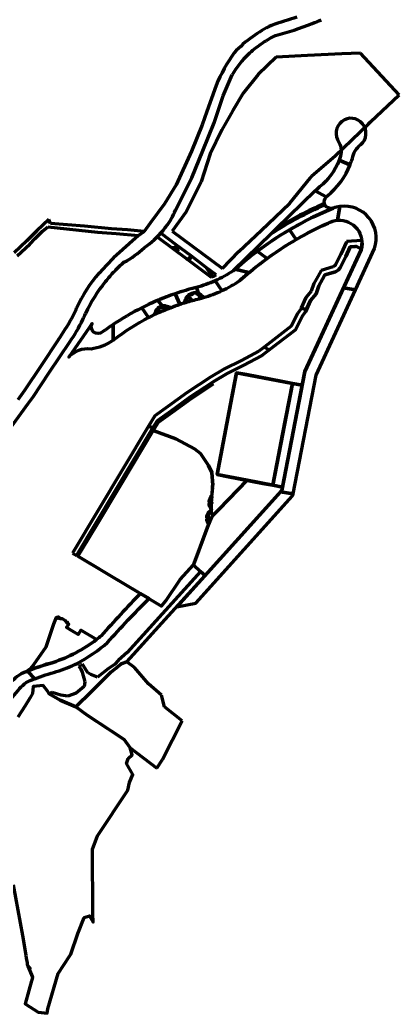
# Model space of a CAD drawing. Header units: inches. Extents: x 4096 to 6070, y 2882 to 5388.
# Drawn here: x 4829.8 to 4943.3, y 4406.2 to 4703.2 of the extents above; entities that cross this region are included whole.
import ezdxf

# ---------------------------------------------------------------- set-up
doc = ezdxf.new("R2010")
doc.units = ezdxf.units.IN
doc.header["$MEASUREMENT"] = 0
doc.linetypes.add('A_CONTINUOUS_LINE', pattern=[0])
for name, color, linetype, lineweight in [('access road', 150, 'Continuous', 30), ('conservation', 92, 'Continuous', 25), ('footpath line', 2, 'Continuous', 30), ('Hatch institutional', 131, 'Continuous', 15), ('Hatch recreation', 91, 'A_CONTINUOUS_LINE', 15), ('Hatch residential', 51, 'Continuous', 15), ('parking', 253, 'A_CONTINUOUS_LINE', 30), ('recreation', 91, 'A_CONTINUOUS_LINE', 20), ('secondary road', 40, 'Continuous', 30)]:
    doc.layers.add(name, color=color, linetype=linetype, lineweight=lineweight)

# ---------------------------------------------------------------- blocks, each defined once
blk = doc.blocks.new('residential')
at = {"layer": 'Hatch residential', "lineweight": 90}
for p, q in [((4915.83, 4692.47), (4906.43, 4692.02)), ((4926.08, 4693.01), (4915.83, 4692.47)), ((4931.73, 4693.22), (4926.08, 4693.01)), ((4943.28, 4680.79), (4931.73, 4693.22)), ((4931.73, 4693.22), (4931.73, 4693.22)), ((4906.43, 4692.02), (4901.11, 4686.8)), ((4906.43, 4692.02), (4906.43, 4692.02)), ((4901.11, 4686.8), (4896.61, 4681.27)), ((4896.61, 4681.27), (4893.54, 4676.08)), ((4934.72, 4672.7), (4943.28, 4680.79)), ((4892.99, 4675.15), (4890.25, 4670.32)), ((4893.54, 4676.08), (4892.99, 4675.15)), ((4924.17, 4662.48), (4934.14, 4672.13)), ((4934.14, 4672.13), (4934.72, 4672.7)), ((4890.25, 4670.32), (4886.75, 4663.07)), ((4886.75, 4663.07), (4884.97, 4657.55)), ((4917.19, 4656.53), (4924.17, 4662.48)), ((4884.97, 4657.55), (4884.06, 4654.7)), ((4884.06, 4654.7), (4879.54, 4645.79)), ((4910.52, 4648.41), (4916.64, 4655.87)), ((4916.64, 4655.87), (4917.19, 4656.53)), ((4904.06, 4642.19), (4910.52, 4648.41)), ((4879.54, 4645.79), (4875.36, 4640.01)), ((4902.07, 4640.28), (4904.06, 4642.19)), ((4875.36, 4640.01), (4890.38, 4628.87)), ((4895.34, 4633.94), (4902.07, 4640.28)), ((4890.38, 4628.87), (4895.34, 4633.94)), ((4861.77, 4511.25), (4860.12, 4510.61)), ((4864.04, 4509.57), (4861.77, 4511.25)), ((4858.77, 4509.39), (4857.05, 4508.11)), ((4860.12, 4510.61), (4858.77, 4509.39)), ((4868.3, 4504.66), (4864.04, 4509.57)), ((4857.05, 4508.11), (4851.25, 4502.36)), ((4851.25, 4502.36), (4846.58, 4497.73)), ((4872.21, 4501.24), (4868.3, 4504.66)), ((4873.04, 4497.74), (4872.21, 4501.24)), ((4846.58, 4497.73), (4849.89, 4495.23)), ((4878.37, 4493.59), (4873.04, 4497.74)), ((4849.89, 4495.23), (4855.97, 4491.29)), ((4872.46, 4482.01), (4878.37, 4493.59)), ((4878.37, 4493.59), (4878.37, 4493.59)), ((4855.97, 4491.29), (4860.99, 4487.96)), ((4860.99, 4487.96), (4862.78, 4485.48)), ((4862.78, 4485.48), (4870.73, 4479.41)), ((4870.73, 4479.41), (4872.46, 4482.01))]:
    blk.add_line(p, q, dxfattribs=at)
blk = doc.blocks.new('recreation')
at = {"layer": 'recreation', "lineweight": 90}
for p, q in [((4894.64, 4597.67), (4891.72, 4582.45)), ((4897.6, 4597.11), (4894.64, 4597.67)), ((4908.38, 4595.03), (4897.6, 4597.11)), ((4908.38, 4595.03), (4908.38, 4595.03)), ((4911.34, 4594.47), (4908.38, 4595.03)), ((4908.41, 4579.24), (4911.34, 4594.47)), ((4911.34, 4594.47), (4911.34, 4594.47)), ((4891.72, 4582.45), (4888.79, 4567.23)), ((4905.49, 4564.02), (4908.41, 4579.24)), ((4908.41, 4579.24), (4908.41, 4579.24)), ((4888.79, 4567.23), (4891.75, 4566.66)), ((4891.75, 4566.66), (4902.53, 4564.59)), ((4891.75, 4566.66), (4891.75, 4566.66)), ((4902.53, 4564.59), (4905.49, 4564.02))]:
    blk.add_line(p, q, dxfattribs=at)
blk = doc.blocks.new('conservation')
at = {"layer": 'conservation', "lineweight": 90}
for p, q in [((4887.25, 4560.68), (4887.51, 4564.08)), ((4888.68, 4556.13), (4889.31, 4556.77))]:
    blk.add_line(p, q, dxfattribs=at)
for points in [[(4893.54, 4591.95), (4894.64, 4597.67), (4911.34, 4594.47), (4914.26, 4593.9), (4915.07, 4598.05), (4931.88, 4634.46, 0.010037), (4931.96, 4634.73), (4930.31, 4635.49), (4930.19, 4635.45), (4928.61, 4635.34), (4927.28, 4632.39), (4925.61, 4629.06), (4925.03, 4628.34), (4924.19, 4627.87), (4921.05, 4626.91), (4920.35, 4625.65), (4919.26, 4623.65), (4918.41, 4621.29), (4916.77, 4619.29), (4915.21, 4615.91), (4914.33, 4614.67), (4912.23, 4610.53), (4902.12, 4602.75), (4896.84, 4599.94), (4891.81, 4597.44), (4887.63, 4594.96), (4886.98, 4594.53), (4887.67, 4594.27)], [(4887.25, 4560.68), (4887.06, 4558.89), (4887.32, 4558.8), (4887.05, 4558.8), (4887.05, 4558.77), (4887.06, 4556.83, 0.010601), (4887.15, 4556.74)], [(4887.15, 4556.74, 0.008229), (4887.06, 4556.68), (4887.07, 4555.74), (4887.65, 4555.06), (4888.68, 4556.13)]]:
    blk.add_lwpolyline(points, format="xyb", dxfattribs=at)
for points in [[(4887.67, 4594.27), (4881.12, 4589.94), (4875.37, 4585.82), (4871.2, 4582.83), (4869.72, 4580.37), (4876.41, 4577.9), (4882.06, 4574.91), (4883.79, 4573.5), (4886.23, 4569.91), (4887.26, 4567.79), (4887.51, 4564.08)], [(4892.19, 4559.75), (4897.78, 4565.5), (4888.79, 4567.23), (4893.54, 4591.95)], [(4889.31, 4556.77), (4889.31, 4556.77), (4892.18, 4559.73)]]:
    blk.add_lwpolyline(points, dxfattribs=at)
blk = doc.blocks.new('parking')
at = {"layer": 'parking', "lineweight": 90}
for p, q in [((4897.78, 4565.5), (4892.18, 4559.73)), ((4905.49, 4564.02), (4897.78, 4565.5)), ((4885.22, 4537.07), (4908.15, 4562.44)), ((4908.35, 4563.47), (4905.49, 4564.02)), ((4908.15, 4562.44), (4908.35, 4563.47)), ((4908.15, 4562.44), (4908.15, 4562.44)), ((4892.18, 4559.73), (4889.34, 4556.81)), ((4888.72, 4556.17), (4887.65, 4555.06)), ((4888.72, 4556.17), (4889.34, 4556.81)), ((4887.08, 4554.47), (4886.27, 4552.32)), ((4887.63, 4555.04), (4887.08, 4554.47)), ((4886.27, 4552.32), (4881.74, 4540.23)), ((4881.74, 4540.23), (4883.88, 4538.28)), ((4883.88, 4538.28), (4885.22, 4537.07))]:
    blk.add_line(p, q, dxfattribs=at)
blk = doc.blocks.new('road 5')
at = {"layer": 'footpath line', "lineweight": 90}
for p, q in [((4838.46, 4643.46), (4834.91, 4640.14)), ((4838.98, 4642.33), (4838.46, 4643.46)), ((4849.14, 4641.45), (4838.98, 4642.33)), ((4834.91, 4640.14), (4831.87, 4637.11)), ((4834.32, 4637.79), (4836.59, 4639.98)), ((4836.59, 4639.98), (4838.17, 4641.25)), ((4838.17, 4641.25), (4853.01, 4639.7)), ((4857.18, 4640.7), (4849.14, 4641.45)), ((4849.14, 4641.45), (4849.14, 4641.45)), ((4853.01, 4639.7), (4858.61, 4639.34)), ((4861.97, 4640.42), (4857.18, 4640.7)), ((4858.61, 4639.34), (4865.27, 4638.74)), ((4866.99, 4639.9), (4861.97, 4640.42)), ((4865.27, 4638.74), (4866.99, 4639.9)), ((4876.57, 4635.9), (4871.92, 4639.39)), ((4871.92, 4639.39), (4871.92, 4639.39)), ((4831.87, 4637.11), (4828.06, 4633.56)), ((4829.02, 4632.63), (4832.75, 4636.14)), ((4832.75, 4636.14), (4834.32, 4637.79)), ((4870.89, 4638.29), (4875.53, 4634.81)), ((4927.53, 4636.82), (4925.84, 4633.08)), ((4927.57, 4636.86), (4927.53, 4636.82)), ((4932.14, 4637.2), (4927.57, 4636.86)), ((4932.14, 4637.2), (4932.14, 4637.2)), ((4875.53, 4634.81), (4875.59, 4634.97)), ((4875.59, 4634.97), (4875.53, 4634.81)), ((4875.53, 4634.81), (4879.81, 4631.61)), ((4875.86, 4635.32), (4877.23, 4634.06)), ((4877.23, 4634.06), (4875.86, 4635.32)), ((4876.31, 4635.13), (4876.17, 4635.62)), ((4876.17, 4635.62), (4876.31, 4635.13)), ((4877.23, 4634.06), (4876.31, 4635.13)), ((4876.31, 4635.13), (4877.23, 4634.06)), ((4881.03, 4632.57), (4876.57, 4635.9)), ((4876.57, 4635.9), (4876.57, 4635.9)), ((4925.84, 4633.08), (4924.25, 4629.93)), ((4927.28, 4632.39), (4928.61, 4635.34)), ((4928.61, 4635.34), (4930.19, 4635.45)), ((4930.19, 4635.45), (4930.31, 4635.49)), ((4930.31, 4635.49), (4931.96, 4634.73)), ((4879.81, 4631.61), (4879.71, 4631.74)), ((4879.71, 4631.74), (4880.35, 4631.29)), ((4880.35, 4631.29), (4879.71, 4631.74)), ((4879.71, 4631.74), (4879.81, 4631.61)), ((4879.81, 4631.61), (4886.99, 4626.24)), ((4880.52, 4632.18), (4880.42, 4632.32)), ((4880.42, 4632.32), (4880.71, 4632.28)), ((4880.71, 4632.28), (4880.42, 4632.32)), ((4880.42, 4632.32), (4880.52, 4632.18)), ((4880.56, 4632.06), (4880.52, 4632.18)), ((4880.52, 4632.18), (4880.56, 4632.06)), ((4880.69, 4632.08), (4880.56, 4632.06)), ((4880.56, 4632.06), (4880.69, 4632.08)), ((4880.63, 4631.65), (4880.71, 4631.89)), ((4880.71, 4631.89), (4880.63, 4631.65)), ((4880.72, 4631.98), (4880.69, 4632.08)), ((4880.69, 4632.08), (4880.72, 4631.98)), ((4880.71, 4632.28), (4880.79, 4632.28)), ((4880.79, 4632.28), (4880.71, 4632.28)), ((4880.71, 4631.89), (4880.72, 4631.98)), ((4880.72, 4631.98), (4880.71, 4631.89)), ((4880.79, 4632.28), (4880.81, 4632.34)), ((4880.81, 4632.34), (4880.79, 4632.28)), ((4880.81, 4632.34), (4880.88, 4632.36)), ((4880.88, 4632.36), (4880.81, 4632.34)), ((4880.88, 4632.36), (4880.87, 4632.3)), ((4880.87, 4632.3), (4880.88, 4632.36)), ((4880.87, 4632.3), (4880.92, 4632.34)), ((4880.92, 4632.34), (4880.87, 4632.3)), ((4880.92, 4632.34), (4881.02, 4632.52)), ((4881.02, 4632.52), (4880.92, 4632.34)), ((4885.56, 4629.18), (4881.03, 4632.57)), ((4881.03, 4632.57), (4881.03, 4632.57)), ((4925.61, 4629.06), (4927.28, 4632.39)), ((4887.41, 4626.42), (4885.56, 4629.18)), ((4885.56, 4629.18), (4887.41, 4626.42)), ((4888.56, 4626.94), (4885.56, 4629.18)), ((4885.56, 4629.18), (4885.56, 4629.18)), ((4919.97, 4628.25), (4918.95, 4626.42)), ((4923.56, 4629.35), (4919.97, 4628.25)), ((4921.05, 4626.91), (4924.19, 4627.87)), ((4923.98, 4629.59), (4923.56, 4629.35)), ((4924.25, 4629.93), (4923.98, 4629.59)), ((4924.19, 4627.87), (4925.03, 4628.34)), ((4925.03, 4628.34), (4925.61, 4629.06)), ((4917.8, 4624.31), (4917, 4622.09)), ((4918.95, 4626.42), (4917.8, 4624.31)), ((4919.26, 4623.65), (4920.35, 4625.65)), ((4920.35, 4625.65), (4921.05, 4626.91)), ((4917, 4622.09), (4915.4, 4620.15)), ((4916.77, 4619.29), (4918.41, 4621.29)), ((4918.41, 4621.29), (4919.26, 4623.65)), ((4915.4, 4620.15), (4913.98, 4617.06)), ((4915.48, 4616.49), (4916.77, 4619.29)), ((4912.95, 4615.5), (4910.97, 4611.57)), ((4913.82, 4616.71), (4912.95, 4615.5)), ((4913.98, 4617.06), (4913.82, 4616.71)), ((4913.98, 4617.06), (4915.48, 4616.49)), ((4915.48, 4616.49), (4913.98, 4617.06)), ((4914.33, 4614.67), (4915.21, 4615.91)), ((4915.21, 4615.91), (4915.48, 4616.49)), ((4912.23, 4610.53), (4914.33, 4614.67)), ((4910.97, 4611.57), (4902.86, 4605.34)), ((4904.39, 4604.5), (4912.23, 4610.53)), ((4912.23, 4610.53), (4912.23, 4610.53)), ((4901.25, 4604.1), (4896.1, 4601.36)), ((4902.86, 4605.34), (4901.25, 4604.1)), ((4902.12, 4602.75), (4904.39, 4604.5)), ((4902.86, 4605.34), (4904.39, 4604.5)), ((4904.39, 4604.5), (4902.86, 4605.34)), ((4896.1, 4601.36), (4891.05, 4598.85)), ((4896.84, 4599.94), (4902.12, 4602.75)), ((4891.05, 4598.85), (4886.78, 4596.32)), ((4887.63, 4594.96), (4891.81, 4597.44)), ((4891.81, 4597.44), (4896.84, 4599.94)), ((4896.84, 4599.94), (4896.84, 4599.94)), ((4886.78, 4596.32), (4879.88, 4591.76)), ((4880.78, 4590.44), (4887.63, 4594.96)), ((4911.34, 4594.47), (4905.49, 4564.02)), ((4914.26, 4593.9), (4911.34, 4594.47)), ((4879.88, 4591.76), (4874.08, 4587.61)), ((4908.35, 4563.47), (4914.26, 4593.9)), ((4914.26, 4593.9), (4914.26, 4593.9)), ((4875.02, 4586.31), (4880.78, 4590.44)), ((4874.08, 4587.61), (4870.16, 4584.79)), ((4870.95, 4583.39), (4875.02, 4586.31)), ((4870.16, 4584.79), (4868.3, 4581.69)), ((4869.61, 4581.16), (4870.95, 4583.39)), ((4868.3, 4581.69), (4845.52, 4543.76)), ((4846.73, 4543.05), (4869.61, 4581.16)), ((4868.3, 4581.69), (4869.61, 4581.16)), ((4869.61, 4581.16), (4868.3, 4581.69)), ((4869.61, 4581.16), (4869.61, 4581.16)), ((4905.49, 4564.02), (4908.35, 4563.47)), ((4845.52, 4543.76), (4846.73, 4543.05)), ((4883.88, 4538.28), (4861.9, 4513.97)), ((4885.22, 4537.07), (4883.88, 4538.28)), ((4872.31, 4522.78), (4885.22, 4537.07)), ((4863.78, 4513.37), (4872.3, 4522.79)), ((4872.3, 4522.79), (4872.31, 4522.78)), ((4859.29, 4511.7), (4858.07, 4510.47)), ((4861.9, 4513.97), (4859.29, 4511.7)), ((4860.12, 4510.61), (4861.77, 4511.25)), ((4861.77, 4511.25), (4863.78, 4513.37)), ((4847.43, 4509.9), (4848.03, 4509.03)), ((4848.03, 4509.03), (4848.47, 4508.14)), ((4849.11, 4509.52), (4848.54, 4510.52)), ((4849.31, 4509.19), (4849.11, 4509.52)), ((4850.16, 4507.94), (4849.31, 4509.19)), ((4856.34, 4509.24), (4852.99, 4506.66)), ((4858.07, 4510.47), (4856.34, 4509.24)), ((4857.05, 4508.11), (4860.12, 4510.61)), ((4848.47, 4508.14), (4849.18, 4505.22)), ((4851.07, 4507.48), (4850.16, 4507.94)), ((4852.99, 4506.66), (4851.07, 4507.48)), ((4851.25, 4502.36), (4857.05, 4508.11)), ((4846.58, 4497.73), (4851.25, 4502.36)), ((4849.04, 4503.81), (4846.64, 4501.81)), ((4849.18, 4505.22), (4849.04, 4503.81)), ((4851.25, 4502.36), (4851.25, 4502.36)), ((4839.47, 4502.06), (4838.54, 4501.61)), ((4838.54, 4501.61), (4841.84, 4499.76)), ((4842.01, 4501.29), (4839.47, 4502.06)), ((4841.84, 4499.76), (4846.58, 4497.73)), ((4844.16, 4500.94), (4842.01, 4501.29)), ((4846.64, 4501.81), (4844.16, 4500.94))]:
    blk.add_line(p, q, dxfattribs=at)
for centre, radius, start, end in [((4851.5, 4657.46), 27.26, 315.3184, 318.4903), ((4925.36, 4636.46), 6.82, 345.3116, 6.2251), ((4878.11, 4633.31), 3.02, 138.0933, 146.6163), ((4878.11, 4633.31), 3.02, 138.0933, 146.6163), ((4878.11, 4633.31), 3.02, 120.5593, 130.058), ((4878.11, 4633.31), 3.02, 120.5593, 130.058), ((4878.11, 4633.31), 3.02, 318.0933, 326.6163), ((4878.11, 4633.31), 3.02, 318.0933, 326.6163), ((4878.11, 4633.31), 3.02, 344.8234, 345.8327), ((4878.11, 4633.31), 3.02, 344.8234, 345.8327), ((4873.31, 4658.93), 35.44, 292.7104, 293.459), ((4873.31, 4658.93), 35.44, 293.459, 295.4859), ((4820.56, 4559.04), 56.01, 298.6679, 299.9673)]:
    blk.add_arc(centre, radius, start, end, dxfattribs=at)

msp = doc.modelspace()

# ---------------------------------------------------------------- linework, layer by layer
at = {"layer": 'access road', "lineweight": 90}
for points in [[(4925.25, 4666.62, -0.207352), (4925.55, 4661.85, -0.009139), (4925.31, 4661.21), (4928.57, 4659.84, 0.019573), (4929.29, 4661.73, -0.21083), (4931.82, 4665.86, 2.275661), (4925.25, 4666.62, -0.207352)], [(4928.62, 4659.82), (4925.31, 4661.21, -0.133502), (4919.45, 4653.21), (4918.21, 4652.01), (4921.4, 4650.23, -0.070817), (4921.85, 4650.59, 0.127572), (4928.62, 4659.82)], [(4921.4, 4650.23), (4918.16, 4652.04), (4906.5, 4640.67, -0.038063), (4920.94, 4648.27, -0.260254), (4921.4, 4650.23)], [(4923.53, 4646.87, -0.365931), (4921.08, 4647.9, 0.042578), (4905.08, 4639.28), (4893.62, 4628.11, -0.084636), (4923.53, 4646.87, -0.365931)], [(4921.08, 4647.9, -0.048752), (4920.94, 4648.27, 0.038063), (4906.5, 4640.67), (4905.08, 4639.28, -0.042578), (4921.08, 4647.9, -0.048752)], [(4922, 4642.4, -0.110718), (4924.86, 4643.26), (4925.57, 4647.39, 0.055395), (4923.53, 4646.87, 0.084636), (4893.62, 4628.11), (4893.62, 4628.11, -0.042642), (4888.27, 4625.16), (4890.25, 4622.21, 0.038766), (4895.57, 4625.2, -0.077328), (4922, 4642.4, -0.110718)], [(4924.86, 4643.26), (4925.57, 4647.39, 0.055395), (4923.53, 4646.87, 0.034677), (4910.5, 4640.4), (4912.48, 4637.51, -0.026119), (4922, 4642.4, -0.110718), (4924.86, 4643.26)], [(4935.9, 4634.82, 0.560122), (4925.57, 4647.39), (4924.86, 4643.26, -0.526998), (4931.88, 4634.46), (4926.63, 4623.1), (4930.19, 4622.46), (4935.9, 4634.82, 0.560122)], [(4912.48, 4637.51), (4910.5, 4640.4, 0.049812), (4893.62, 4628.11), (4893.62, 4628.11, -0.042642), (4888.27, 4625.16), (4890.25, 4622.21, 0.038766), (4895.57, 4625.2, -0.051106), (4912.48, 4637.51)], [(4912.48, 4637.51), (4910.5, 4640.4, 0.027623), (4900.83, 4634), (4903.74, 4631.81, -0.025452), (4912.48, 4637.51)], [(4903.74, 4631.81), (4900.83, 4634, 0.022159), (4893.62, 4628.11), (4893.62, 4628.11, -0.042642), (4888.27, 4625.16), (4890.25, 4622.21, 0.038766), (4895.57, 4625.2, -0.025621), (4903.74, 4631.81)], [(4903.74, 4631.81), (4900.83, 4634, 0.02046), (4894.15, 4628.59), (4898.34, 4627.6, -0.016689), (4903.74, 4631.81)], [(4898.34, 4627.6), (4894.15, 4628.59, 0.001698), (4893.62, 4628.11), (4893.62, 4628.11, -0.042642), (4888.27, 4625.16), (4890.25, 4622.21, 0.038766), (4895.57, 4625.2, -0.008928), (4898.34, 4627.6)], [(4879.22, 4618.9), (4879.17, 4619.07, -0.024748), (4879.23, 4619.36), (4879.33, 4619.54), (4879.4, 4619.6), (4879.54, 4619.6), (4879.83, 4619.55), (4879.72, 4619.7), (4879.69, 4619.82), (4879.56, 4619.8), (4879.53, 4619.9), (4879.54, 4619.99), (4879.62, 4620.23, -0.037206), (4879.9, 4620.58), (4881.26, 4619.32), (4880.34, 4620.4), (4880.2, 4620.88, -0.086249), (4881.09, 4621.4), (4881.21, 4621.37), (4881.14, 4621.26), (4880.97, 4621.16), (4881.05, 4621.04), (4881.23, 4620.93), (4881.45, 4621.21), (4881.59, 4621.2), (4881.59, 4621.32), (4881.65, 4621.35), (4881.68, 4621.35), (4881.75, 4621.37), (4881.67, 4621.44), (4881.62, 4621.42), (4881.58, 4621.46), (4881.82, 4621.57, -0.026678), (4882.14, 4621.58, -0.026678), (4882.46, 4621.57), (4882.7, 4621.46), (4882.66, 4621.42), (4882.61, 4621.44), (4882.53, 4621.37), (4882.6, 4621.35), (4882.63, 4621.35), (4882.69, 4621.32), (4882.69, 4621.2), (4882.83, 4621.21), (4882.93, 4621.08), (4883.15, 4621.09), (4883.31, 4621.16), (4883.14, 4621.26), (4883.07, 4621.37), (4883.19, 4621.4, -0.086249), (4884.08, 4620.88), (4883.94, 4620.4), (4883.56, 4619.87), (4884.39, 4620.58, -0.037206), (4884.66, 4620.23), (4884.7, 4620.13, 0.037633), (4890.25, 4622.21), (4888.27, 4625.16, -0.042107), (4882.56, 4623.17, 0.054324), (4866.27, 4617.09), (4868.32, 4614.17, -0.007419), (4870.11, 4615.06), (4870.07, 4615.16, -0.024748), (4870.14, 4615.46), (4870.23, 4615.64), (4870.31, 4615.7), (4870.44, 4615.7), (4870.73, 4615.65), (4870.63, 4615.8), (4870.59, 4615.92), (4870.46, 4615.9), (4870.43, 4616), (4870.44, 4616.09), (4870.53, 4616.33, -0.037206), (4870.8, 4616.68), (4871.74, 4615.81, -0.000265), (4871.8, 4615.84), (4871.25, 4616.49), (4871.11, 4616.97, -0.086249), (4872, 4617.49), (4872.12, 4617.47), (4872.04, 4617.36), (4871.88, 4617.25), (4871.96, 4617.13), (4872.13, 4617.03), (4872.36, 4617.3), (4872.5, 4617.29), (4872.5, 4617.41), (4872.56, 4617.45), (4872.59, 4617.44), (4872.66, 4617.47), (4872.58, 4617.54), (4872.53, 4617.52), (4872.49, 4617.56), (4872.72, 4617.66, -0.026678), (4873.05, 4617.68, -0.026678), (4873.37, 4617.66), (4873.61, 4617.56), (4873.57, 4617.52), (4873.52, 4617.54), (4873.44, 4617.47), (4873.51, 4617.44), (4873.54, 4617.45), (4873.6, 4617.41), (4873.6, 4617.29), (4873.74, 4617.3), (4873.84, 4617.17), (4874.05, 4617.18), (4874.21, 4617.25), (4874.05, 4617.36), (4873.98, 4617.47), (4874.09, 4617.49, -0.069497), (4874.83, 4617.1, -0.018281), (4879.46, 4618.7), (4879.23, 4618.7), (4879.22, 4618.9)], [(4890.25, 4622.21), (4888.27, 4625.16, -0.041421), (4882.66, 4623.19), (4883.26, 4621.37, -0.079562), (4884.08, 4620.88), (4883.94, 4620.4), (4883.7, 4620.07), (4883.72, 4620.01), (4884.39, 4620.58, -0.037206), (4884.66, 4620.23), (4884.7, 4620.13, 0.037633), (4890.25, 4622.21)], [(4876.26, 4621.29, 0.033804), (4866.27, 4617.09), (4868.32, 4614.17, -0.007419), (4870.11, 4615.06), (4870.07, 4615.16, -0.024748), (4870.14, 4615.46), (4870.23, 4615.64), (4870.28, 4615.68), (4870.27, 4615.62), (4870.34, 4615.64), (4870.36, 4615.7), (4870.44, 4615.7), (4870.73, 4615.65), (4870.63, 4615.8), (4870.59, 4615.92), (4870.46, 4615.9), (4870.43, 4616), (4870.44, 4616.09), (4870.53, 4616.33, -0.037206), (4870.8, 4616.68), (4871.74, 4615.81, -0.000265), (4871.8, 4615.84), (4871.25, 4616.49), (4871.11, 4616.97, -0.086249), (4872, 4617.49), (4872.12, 4617.47), (4872.04, 4617.36), (4871.88, 4617.25), (4871.96, 4617.13), (4872.13, 4617.03), (4872.36, 4617.3), (4872.5, 4617.29), (4872.5, 4617.41), (4872.56, 4617.45), (4872.59, 4617.44), (4872.66, 4617.47), (4872.58, 4617.54), (4872.53, 4617.52), (4872.49, 4617.56), (4872.72, 4617.66, -0.026678), (4873.05, 4617.68, -0.026678), (4873.37, 4617.66), (4873.61, 4617.56), (4873.57, 4617.52), (4873.52, 4617.54), (4873.44, 4617.47), (4873.51, 4617.44), (4873.54, 4617.45), (4873.6, 4617.41), (4873.6, 4617.29), (4873.74, 4617.3), (4873.84, 4617.17), (4874.05, 4617.18), (4874.21, 4617.25), (4874.05, 4617.36), (4873.98, 4617.47), (4874.09, 4617.49, -0.069497), (4874.83, 4617.1, -0.011359), (4877.7, 4618.13), (4876.26, 4621.29, 0.033804)], [(4876.26, 4621.29, 0.017401), (4871.05, 4619.3), (4872.48, 4617.56), (4872.49, 4617.56), (4872.72, 4617.66, -0.026678), (4873.05, 4617.68, -0.026678), (4873.37, 4617.66), (4873.61, 4617.56), (4873.57, 4617.52), (4873.52, 4617.54), (4873.44, 4617.47), (4873.51, 4617.44), (4873.54, 4617.45), (4873.6, 4617.41), (4873.6, 4617.29), (4873.74, 4617.3), (4873.84, 4617.17), (4874.05, 4617.18), (4874.21, 4617.25), (4874.05, 4617.36), (4873.98, 4617.47), (4874.09, 4617.49, -0.069497), (4874.83, 4617.1, -0.011359), (4877.7, 4618.13), (4876.26, 4621.29, 0.017401)], [(4881.82, 4621.57, -0.026678), (4882.14, 4621.58, -0.026678), (4882.46, 4621.57), (4882.7, 4621.46), (4882.66, 4621.42), (4882.61, 4621.44), (4882.53, 4621.37), (4882.6, 4621.35), (4882.63, 4621.35), (4882.69, 4621.32), (4882.69, 4621.2), (4882.83, 4621.21), (4882.93, 4621.08), (4883.15, 4621.09), (4883.31, 4621.16), (4883.14, 4621.26), (4883.07, 4621.37), (4883.19, 4621.4, -0.006641), (4883.26, 4621.37), (4882.66, 4623.19, -0.000685), (4882.56, 4623.17, 0.020482), (4876.26, 4621.29), (4877.7, 4618.13, -0.006921), (4879.46, 4618.7), (4879.23, 4618.7), (4879.22, 4618.9), (4879.17, 4619.07, -0.024748), (4879.23, 4619.36), (4879.33, 4619.54), (4879.38, 4619.58), (4879.37, 4619.52), (4879.44, 4619.54), (4879.46, 4619.6), (4879.54, 4619.6), (4879.83, 4619.55), (4879.72, 4619.7), (4879.69, 4619.82), (4879.56, 4619.8), (4879.53, 4619.9), (4879.54, 4619.99), (4879.62, 4620.23, -0.037206), (4879.9, 4620.58), (4881.26, 4619.32), (4880.34, 4620.4), (4880.2, 4620.88, -0.086249), (4881.09, 4621.4), (4881.21, 4621.37), (4881.14, 4621.26), (4880.97, 4621.16), (4881.05, 4621.04), (4881.23, 4620.93), (4881.45, 4621.21), (4881.59, 4621.2), (4881.59, 4621.32), (4881.65, 4621.35), (4881.68, 4621.35), (4881.75, 4621.37), (4881.67, 4621.44), (4881.62, 4621.42), (4881.58, 4621.46), (4881.82, 4621.57, -0.026678)], [(4884.08, 4620.88, 0.086249), (4883.19, 4621.4), (4883.07, 4621.37), (4883.14, 4621.26), (4883.31, 4621.16), (4883.15, 4621.09), (4882.93, 4621.08), (4882.83, 4621.21), (4882.69, 4621.2), (4882.69, 4621.32), (4882.63, 4621.35), (4882.6, 4621.35), (4882.53, 4621.37), (4882.61, 4621.44), (4882.66, 4621.42), (4882.7, 4621.46), (4882.46, 4621.57, 0.026678), (4882.14, 4621.58, 0.026678), (4881.82, 4621.57), (4881.58, 4621.46), (4881.62, 4621.42), (4881.67, 4621.44), (4881.75, 4621.37), (4881.68, 4621.35), (4881.65, 4621.35), (4881.59, 4621.32), (4881.59, 4621.2), (4881.45, 4621.21), (4881.23, 4620.93), (4881.05, 4621.04), (4880.97, 4621.16), (4881.14, 4621.26), (4881.21, 4621.37), (4881.09, 4621.4, 0.086249), (4880.2, 4620.88), (4880.34, 4620.4), (4881.26, 4619.32), (4879.9, 4620.58, 0.037206), (4879.62, 4620.23), (4879.54, 4619.99), (4879.53, 4619.9), (4879.56, 4619.8), (4879.69, 4619.82), (4879.72, 4619.7), (4879.83, 4619.55), (4879.54, 4619.6), (4879.46, 4619.6), (4879.44, 4619.54), (4879.37, 4619.52), (4879.38, 4619.58), (4879.33, 4619.54), (4879.23, 4619.36, 0.024748), (4879.17, 4619.07), (4879.22, 4618.9), (4879.23, 4618.7), (4879.46, 4618.7, -0.015291), (4883.42, 4619.78, 0.008381), (4884.7, 4620.13), (4884.66, 4620.23, 0.037206), (4884.39, 4620.58), (4883.56, 4619.87), (4883.94, 4620.4), (4884.08, 4620.88, 0.086249)], [(4879.9, 4620.58, 0.037206), (4879.62, 4620.23), (4879.54, 4619.99), (4879.53, 4619.9), (4879.56, 4619.8), (4879.69, 4619.82), (4879.72, 4619.7), (4879.83, 4619.55), (4879.54, 4619.6), (4879.46, 4619.6), (4879.44, 4619.54), (4879.37, 4619.52), (4879.38, 4619.58), (4879.33, 4619.54), (4879.23, 4619.36, 0.024748), (4879.17, 4619.07), (4879.22, 4618.9), (4879.23, 4618.7), (4879.46, 4618.7, -0.015291), (4883.42, 4619.78, 0.002251), (4883.77, 4619.87), (4883.72, 4620.01), (4883.56, 4619.87), (4883.7, 4620.07), (4883.33, 4621.17), (4883.15, 4621.09), (4882.93, 4621.08), (4882.83, 4621.21), (4882.69, 4621.2), (4882.69, 4621.32), (4882.63, 4621.35), (4882.6, 4621.35), (4882.53, 4621.37), (4882.61, 4621.44), (4882.66, 4621.42), (4882.7, 4621.46), (4882.46, 4621.57, 0.026678), (4882.14, 4621.58, 0.026678), (4881.82, 4621.57), (4881.58, 4621.46), (4881.62, 4621.42), (4881.67, 4621.44), (4881.75, 4621.37), (4881.68, 4621.35), (4881.65, 4621.35), (4881.59, 4621.32), (4881.59, 4621.2), (4881.45, 4621.21), (4881.23, 4620.93), (4881.05, 4621.04), (4880.97, 4621.16), (4881.14, 4621.26), (4881.21, 4621.37), (4881.09, 4621.4, 0.086249), (4880.2, 4620.88), (4880.34, 4620.4), (4881.26, 4619.32), (4879.9, 4620.58, 0.037206)], [(4884.08, 4620.88, 0.079562), (4883.26, 4621.37), (4883.7, 4620.07), (4883.94, 4620.4), (4884.08, 4620.88, 0.079562)], [(4872, 4617.49), (4872.12, 4617.47), (4872.04, 4617.36), (4871.88, 4617.25), (4871.96, 4617.13), (4872.13, 4617.03), (4872.36, 4617.3), (4872.5, 4617.29), (4872.5, 4617.41), (4872.57, 4617.46), (4871.05, 4619.3, 0.016393), (4866.27, 4617.09), (4868.32, 4614.17, -0.007419), (4870.11, 4615.06), (4870.07, 4615.16, -0.024748), (4870.14, 4615.46), (4870.23, 4615.64), (4870.28, 4615.68), (4870.27, 4615.62), (4870.34, 4615.64), (4870.36, 4615.7), (4870.44, 4615.7), (4870.73, 4615.65), (4870.63, 4615.8), (4870.59, 4615.92), (4870.46, 4615.9), (4870.43, 4616), (4870.44, 4616.09), (4870.53, 4616.33, -0.037206), (4870.8, 4616.68), (4871.74, 4615.81, -0.000265), (4871.8, 4615.84), (4871.25, 4616.49), (4871.11, 4616.97, -0.086249), (4872, 4617.49)], [(4884.66, 4620.23, 0.037206), (4884.39, 4620.58), (4883.72, 4620.01), (4883.77, 4619.87, 0.006131), (4884.7, 4620.13), (4884.66, 4620.23, 0.037206)], [(4868.32, 4614.17), (4866.27, 4617.09, 0.031035), (4857.67, 4612.08), (4857.67, 4607.36, 0.006378), (4857.98, 4607.58, -0.045792), (4868.32, 4614.17)], [(4870.8, 4616.68, 0.037206), (4870.53, 4616.33), (4870.44, 4616.09), (4870.43, 4616), (4870.46, 4615.9), (4870.59, 4615.92), (4870.63, 4615.8), (4870.73, 4615.65), (4870.44, 4615.7), (4870.36, 4615.7), (4870.34, 4615.64), (4870.27, 4615.62), (4870.28, 4615.68), (4870.23, 4615.64), (4870.14, 4615.46, 0.024748), (4870.07, 4615.16), (4870.11, 4615.06, -0.006707), (4871.74, 4615.81), (4870.8, 4616.68, 0.037206)], [(4870.8, 4616.68, 0.037206), (4870.53, 4616.33), (4870.44, 4616.09), (4870.43, 4616), (4870.46, 4615.9), (4870.59, 4615.92), (4870.63, 4615.8), (4870.73, 4615.65), (4870.44, 4615.7), (4870.36, 4615.7), (4870.34, 4615.64), (4870.27, 4615.62), (4870.28, 4615.68), (4870.23, 4615.64), (4870.14, 4615.46, 0.024748), (4870.07, 4615.16), (4870.11, 4615.06, -0.006707), (4871.74, 4615.81), (4870.8, 4616.68, 0.037206)], [(4870.8, 4616.68, 0.037206), (4870.53, 4616.33), (4870.44, 4616.09), (4870.43, 4616), (4870.46, 4615.9), (4870.59, 4615.92), (4870.63, 4615.8), (4870.73, 4615.65), (4870.44, 4615.7), (4870.36, 4615.7), (4870.34, 4615.64), (4870.27, 4615.62), (4870.28, 4615.68), (4870.23, 4615.64), (4870.14, 4615.46, 0.024748), (4870.07, 4615.16), (4870.11, 4615.06, -0.006707), (4871.74, 4615.81), (4870.8, 4616.68, 0.037206)], [(4874.83, 4617.1, 0.069497), (4874.09, 4617.49), (4873.98, 4617.47), (4874.05, 4617.36), (4874.21, 4617.25), (4874.05, 4617.18), (4873.84, 4617.17), (4873.74, 4617.3), (4873.6, 4617.29), (4873.6, 4617.41), (4873.54, 4617.45), (4873.51, 4617.44), (4873.44, 4617.47), (4873.52, 4617.54), (4873.57, 4617.52), (4873.61, 4617.56), (4873.37, 4617.66, 0.026678), (4873.05, 4617.68, 0.026678), (4872.72, 4617.66), (4872.49, 4617.56), (4872.53, 4617.52), (4872.58, 4617.54), (4872.66, 4617.47), (4872.59, 4617.44), (4872.56, 4617.45), (4872.5, 4617.41), (4872.5, 4617.29), (4872.36, 4617.3), (4872.13, 4617.03), (4871.96, 4617.13), (4871.88, 4617.25), (4872.04, 4617.36), (4872.12, 4617.47), (4872, 4617.49, 0.086249), (4871.11, 4616.97), (4871.25, 4616.49), (4871.8, 4615.84, -0.012205), (4874.83, 4617.1, 0.069497)], [(4874.83, 4617.1, 0.069497), (4874.09, 4617.49), (4873.98, 4617.47), (4874.05, 4617.36), (4874.21, 4617.25), (4874.05, 4617.18), (4873.84, 4617.17), (4873.74, 4617.3), (4873.6, 4617.29), (4873.6, 4617.41), (4873.54, 4617.45), (4873.51, 4617.44), (4873.44, 4617.47), (4873.52, 4617.54), (4873.57, 4617.52), (4873.61, 4617.56), (4873.37, 4617.66, 0.026678), (4873.05, 4617.68, 0.026678), (4872.72, 4617.66), (4872.49, 4617.56), (4872.53, 4617.52), (4872.58, 4617.54), (4872.66, 4617.47), (4872.59, 4617.44), (4872.56, 4617.45), (4872.5, 4617.41), (4872.5, 4617.29), (4872.36, 4617.3), (4872.13, 4617.03), (4871.96, 4617.13), (4871.88, 4617.25), (4872.04, 4617.36), (4872.12, 4617.47), (4872, 4617.49, 0.086249), (4871.11, 4616.97), (4871.25, 4616.49), (4871.8, 4615.84, -0.012205), (4874.83, 4617.1, 0.069497)], [(4873.36, 4616.51), (4872.58, 4617.44), (4872.56, 4617.45), (4872.5, 4617.41), (4872.5, 4617.29), (4872.36, 4617.3), (4872.13, 4617.03), (4871.96, 4617.13), (4871.88, 4617.25), (4872.04, 4617.36), (4872.12, 4617.47), (4872, 4617.49, 0.086249), (4871.11, 4616.97), (4871.25, 4616.49), (4871.8, 4615.84, -0.006302), (4873.36, 4616.51)], [(4873.74, 4617.3), (4873.6, 4617.29), (4873.6, 4617.41), (4873.54, 4617.45), (4873.51, 4617.44), (4873.44, 4617.47), (4873.52, 4617.54), (4873.57, 4617.52), (4873.61, 4617.56), (4873.37, 4617.66, 0.026678), (4873.05, 4617.68, 0.026678), (4872.72, 4617.66), (4872.49, 4617.56), (4872.53, 4617.52), (4872.58, 4617.54), (4872.66, 4617.47), (4872.59, 4617.44), (4873.36, 4616.51, -0.005902), (4874.83, 4617.1, 0.069497), (4874.09, 4617.49), (4873.98, 4617.47), (4874.05, 4617.36), (4874.21, 4617.25), (4874.05, 4617.18), (4873.84, 4617.17), (4873.74, 4617.3)], [(4857.67, 4607.36), (4857.67, 4612.08, 0.011936), (4854.54, 4609.87, -0.835042), (4851.38, 4612.41), (4844.4, 4602.31, -0.243903), (4851.08, 4604.85, 0.120347), (4857.67, 4607.36)], [(4856.05, 4517.01, -0.017013), (4868.44, 4530.13), (4865.85, 4531.68, 0.012733), (4854.1, 4518.96, -0.009585), (4852.73, 4517.89, -0.081559), (4839.75, 4511.06, 0.022837), (4832.03, 4508.47), (4834.26, 4506.19, -0.018279), (4840.75, 4508.3, 0.037576), (4846.95, 4510.77, 0.050233), (4856.05, 4517.01, -0.017013)], [(4852.73, 4517.89, 0.000065), (4852.74, 4517.89), (4848, 4520.74), (4847.22, 4519.42), (4845.52, 4520.4), (4843.77, 4521.49), (4844.39, 4522.5, -0.045484), (4843.96, 4522.83), (4844.05, 4522.82), (4844.16, 4522.89), (4844.08, 4522.96), (4844.02, 4523), (4843.95, 4523.04), (4843.9, 4522.98), (4843.91, 4522.89, -0.051384), (4843.51, 4523.36), (4843.48, 4523.45), (4842.5, 4524.04, -0.019569), (4842.26, 4524.04, -0.026678), (4841.94, 4524.05), (4841.7, 4524.16), (4841.74, 4524.2), (4841.79, 4524.18), (4841.87, 4524.25), (4841.8, 4524.28), (4841.77, 4524.27), (4841.71, 4524.3), (4841.71, 4524.42), (4841.57, 4524.41), (4841.35, 4524.69), (4841.17, 4524.58), (4841.09, 4524.46), (4841.26, 4524.36), (4841.33, 4524.25), (4841.21, 4524.22, -0.056175), (4840.61, 4524.53), (4839.87, 4522.46), (4837.51, 4515.66), (4833.86, 4510.29, -0.121497), (4831.53, 4508.28, -0.024344), (4839.75, 4511.06, 0.081559), (4852.73, 4517.89, 0.000065)], [(4820.83, 4490.7, -0.055619), (4829.3, 4502.66, -0.154568), (4833.52, 4505.92, -0.002098), (4834.26, 4506.19), (4832.03, 4508.47, 0.001506), (4831.53, 4508.28, 0.103479), (4826.78, 4504.85, 0.045527), (4817.73, 4492.31), (4816.11, 4489.2), (4814.56, 4486.15), (4817.51, 4484.24), (4819.22, 4487.6), (4820.83, 4490.7, -0.055619)]]:
    msp.add_lwpolyline(points, format="xyb", close=True, dxfattribs=at)
for points in [[(4918.42, 4596.96), (4930.19, 4622.46), (4926.63, 4623.1), (4915.07, 4598.05), (4908.15, 4562.44), (4907.79, 4562.04), (4911.53, 4561.46), (4918.42, 4596.96)], [(4911.4, 4560.82), (4911.53, 4561.46), (4907.79, 4562.04), (4876.75, 4527.69), (4882.43, 4528.77), (4911.4, 4560.82)]]:
    msp.add_lwpolyline(points, close=True, dxfattribs=at)
at = {"layer": 'Hatch institutional', "lineweight": 90}
for p, q in [((4887.26, 4567.79), (4887.26, 4567.79)), ((4886.27, 4552.32), (4886.27, 4552.32)), ((4881.74, 4540.22), (4881.74, 4540.22)), ((4861.72, 4480.81), (4861.72, 4480.81)), ((4844.6, 4423.19), (4844.6, 4423.19))]:
    msp.add_line(p, q, dxfattribs=at)
msp.add_lwpolyline([(4853.86, 4538.82), (4847.16, 4542.8), (4872.15, 4527.9), (4873.43, 4529.49), (4877.76, 4535.86), (4881.74, 4540.22), (4882.84, 4543.15), (4886.27, 4552.32, -0.015902), (4886.16, 4552.48), (4886.07, 4552.72), (4886.06, 4552.81), (4886.09, 4552.91), (4886.22, 4552.89), (4886.26, 4553.01), (4886.37, 4553.15), (4886.07, 4553.1), (4885.99, 4553.1), (4885.97, 4553.16), (4885.9, 4553.18), (4885.91, 4553.12), (4885.86, 4553.16), (4885.77, 4553.35, -0.024748), (4885.7, 4553.64), (4885.76, 4553.8), (4885.78, 4553.89), (4885.89, 4554.01), (4886.3, 4554.14), (4886.65, 4554.14), (4886.3, 4554.27), (4885.76, 4554.27), (4885.76, 4554.47), (4885.75, 4554.5), (4885.7, 4554.64, -0.024748), (4885.77, 4554.93), (4885.86, 4555.11), (4885.91, 4555.15), (4885.9, 4555.09), (4885.97, 4555.11), (4885.99, 4555.17), (4886.07, 4555.17), (4886.37, 4555.12), (4886.26, 4555.27), (4886.22, 4555.39), (4886.09, 4555.37), (4886.06, 4555.47), (4886.07, 4555.56), (4886.16, 4555.8, -0.037206), (4886.43, 4556.15), (4887.07, 4555.56), (4887.07, 4555.74), (4886.88, 4555.96), (4886.74, 4556.45, -0.033493), (4887.06, 4556.68), (4887.06, 4556.83, -0.03232), (4886.83, 4557.14), (4886.74, 4557.38), (4886.73, 4557.47), (4886.76, 4557.57), (4886.89, 4557.55), (4886.93, 4557.67), (4887.03, 4557.82), (4886.74, 4557.77), (4886.66, 4557.77), (4886.64, 4557.83), (4886.57, 4557.85), (4886.58, 4557.79), (4886.53, 4557.83), (4886.44, 4558.01, -0.024748), (4886.37, 4558.3), (4886.42, 4558.47), (4886.45, 4558.56), (4886.56, 4558.67), (4886.96, 4558.8), (4887.05, 4558.8), (4887.06, 4558.89), (4886.96, 4558.93), (4886.43, 4558.93), (4886.42, 4559.13), (4886.37, 4559.3, -0.024748), (4886.44, 4559.59), (4886.53, 4559.77), (4886.58, 4559.81), (4886.57, 4559.75), (4886.64, 4559.77), (4886.66, 4559.83), (4886.74, 4559.83), (4887.03, 4559.78), (4886.93, 4559.93), (4886.89, 4560.05), (4886.76, 4560.03), (4886.73, 4560.13), (4886.74, 4560.22), (4886.83, 4560.46, -0.037206), (4887.1, 4560.81), (4887.25, 4560.68), (4887.42, 4562.4, -0.020103), (4887.37, 4562.63), (4887.43, 4562.8), (4887.45, 4562.89), (4887.48, 4562.92), (4887.51, 4563.26), (4887.43, 4563.26), (4887.43, 4563.46), (4887.37, 4563.63, -0.024748), (4887.44, 4563.92), (4887.51, 4564.06), (4887.26, 4567.79), (4886.23, 4569.91), (4883.79, 4573.5), (4882.06, 4574.91), (4876.41, 4577.9), (4869.72, 4580.37), (4860.1, 4564.34), (4852.78, 4552.15), (4848.55, 4545.11), (4847.16, 4542.8), (4865.42, 4531.93)], format="xyb", dxfattribs=at)
msp.add_lwpolyline([(4827.82, 4444.52), (4830.59, 4429.38), (4831.56, 4423.54), (4831.71, 4422.66), (4831.93, 4421.19), (4832, 4420.7), (4832.07, 4420.54), (4832.9, 4419.56), (4832.21, 4420.2), (4833.6, 4416.97), (4833.33, 4416.03), (4833.39, 4416), (4833.3, 4415.92), (4833.29, 4415.89), (4832.44, 4412.91), (4831.36, 4408.96), (4835.23, 4406.51), (4837.98, 4406.19), (4838.11, 4407.44), (4841.28, 4418.01), (4844.6, 4423.19), (4845.02, 4423.84), (4847.1, 4429.95), (4849.04, 4434.8), (4850.6, 4435.28), (4851.75, 4433.39), (4851.65, 4435.92), (4851.49, 4455.17), (4851.49, 4455.17), (4853.03, 4459.23), (4862.05, 4472.83), (4862.59, 4475.13), (4863.57, 4477.51), (4861.72, 4480.81), (4862.18, 4482.33), (4863.35, 4483.4), (4862.78, 4485.48), (4860.99, 4487.96), (4849.89, 4495.23), (4846.58, 4497.73), (4841.84, 4499.76), (4838.54, 4501.61), (4838.54, 4501.61), (4838.17, 4502.39), (4836.75, 4504.11), (4833.76, 4503.85), (4833.61, 4501.76), (4832.81, 4500.34), (4831.34, 4498.07), (4829.21, 4494.7)], dxfattribs=at)
at = {"layer": 'secondary road', "lineweight": 90}
for p, q in [((4917.29, 4702.09), (4917.29, 4702.09)), ((4898.08, 4692.86), (4898.08, 4692.86)), ((4898.08, 4692.86), (4898.08, 4692.86)), ((4890.64, 4680.48), (4893.29, 4686.73)), ((4888.49, 4683.59), (4885.74, 4675.79)), ((4888.92, 4675.39), (4890.64, 4680.48)), ((4885.74, 4675.79), (4884.33, 4671.78)), ((4887.92, 4672.41), (4888.92, 4675.39)), ((4884.33, 4671.78), (4881.19, 4663.93)), ((4884.55, 4664.06), (4887.92, 4672.41)), ((4881.19, 4663.93), (4876.51, 4653.85)), ((4881.21, 4655.96), (4884.55, 4664.06)), ((4884.55, 4664.06), (4884.55, 4664.06)), ((4876.51, 4653.85), (4873.04, 4648.21)), ((4876.31, 4646.25), (4881.21, 4655.96)), ((4873.04, 4648.21), (4868.81, 4642.4)), ((4868.81, 4642.4), (4866.99, 4639.9)), ((4866.99, 4639.9), (4865.27, 4638.74)), ((4865.27, 4638.74), (4857.78, 4632.05)), ((4867, 4635.03), (4867, 4635.03)), ((4857.78, 4632.05), (4855.68, 4629.83)), ((4855.71, 4629.81), (4853.49, 4627.42)), ((4853.49, 4627.42), (4853.49, 4627.5)), ((4855.34, 4624.86), (4855.34, 4624.86)), ((4846.77, 4616.98), (4846.77, 4616.98)), ((4849.43, 4615.38), (4849.43, 4615.38)), ((4841.33, 4607.59), (4836.08, 4599.66)), ((4838.6, 4597.69), (4844.71, 4606.88)), ((4844.71, 4606.88), (4844.71, 4606.88)), ((4836.08, 4599.66), (4831.15, 4592.34)), ((4833.75, 4590.47), (4838.6, 4597.69)), ((4831.15, 4592.34), (4829.17, 4589.59)), ((4827.33, 4581.56), (4832.3, 4588.45)), ((4832.3, 4588.45), (4833.75, 4590.47))]:
    msp.add_line(p, q, dxfattribs=at)
for centre, radius, start, end in [((4920.95, 4668.28), 36.83, 115.5049, 125.8061), ((4985.72, 4468.04), 247.01, 107.1913, 109.0499), ((4882.4, 4790.99), 95.5, 284.457, 291.4255), ((4882.4, 4790.99), 95.5, 291.4255, 293.1433), ((4924.06, 4664.04), 38.8, 117.3345, 124.9505), ((4920.95, 4668.28), 36.83, 125.8061, 137.1978), ((4924.06, 4664.04), 38.8, 124.9505, 132.0478), ((4937.8, 4662.37), 53.68, 144.8113, 156.714), ((4918.07, 4672.32), 28.66, 134.2304, 149.8205), ((4858.51, 4653.22), 19.12, 321.5402, 338.6214), ((4851.5, 4657.46), 27.26, 304.6532, 320.827), ((4851.5, 4657.46), 27.26, 320.827, 323.7168), ((4847.94, 4655.45), 27.94, 297.7253, 313.0293), ((4889.83, 4597.53), 44.01, 131.0358, 136.2156), ((4884.53, 4600.25), 41.3, 138.7124, 156.0963), ((4889.83, 4597.53), 44.01, 136.2156, 141.6105), ((4889.86, 4596.77), 44.51, 140.8781, 155.2955), ((4794.23, 4641.14), 57.83, 331.8076, 335.3122), ((4806.55, 4633.65), 46.61, 334.5327, 336.9109), ((4794.23, 4641.14), 57.83, 324.5419, 331.8076), ((4806.55, 4633.65), 46.61, 324.9352, 334.5327)]:
    msp.add_arc(centre, radius, start, end, dxfattribs=at)

# ---------------------------------------------------------------- block references
at = {"layer": 'conservation', "color": 0, "lineweight": 90}
msp.add_blockref('conservation', (0, 0), dxfattribs=at)
at = {"layer": 'footpath line', "color": 0, "lineweight": 90}
msp.add_blockref('road 5', (0, 0), dxfattribs=at)
at = {"layer": 'Hatch recreation', "color": 0, "lineweight": 90}
msp.add_blockref('recreation', (0, 0), dxfattribs=at)
at = {"layer": 'Hatch residential', "color": 0, "lineweight": 90}
msp.add_blockref('residential', (0, 0), dxfattribs=at)
at = {"layer": 'parking', "color": 0, "lineweight": 90}
msp.add_blockref('parking', (0, 0), dxfattribs=at)

doc.saveas('drawing.dxf')
